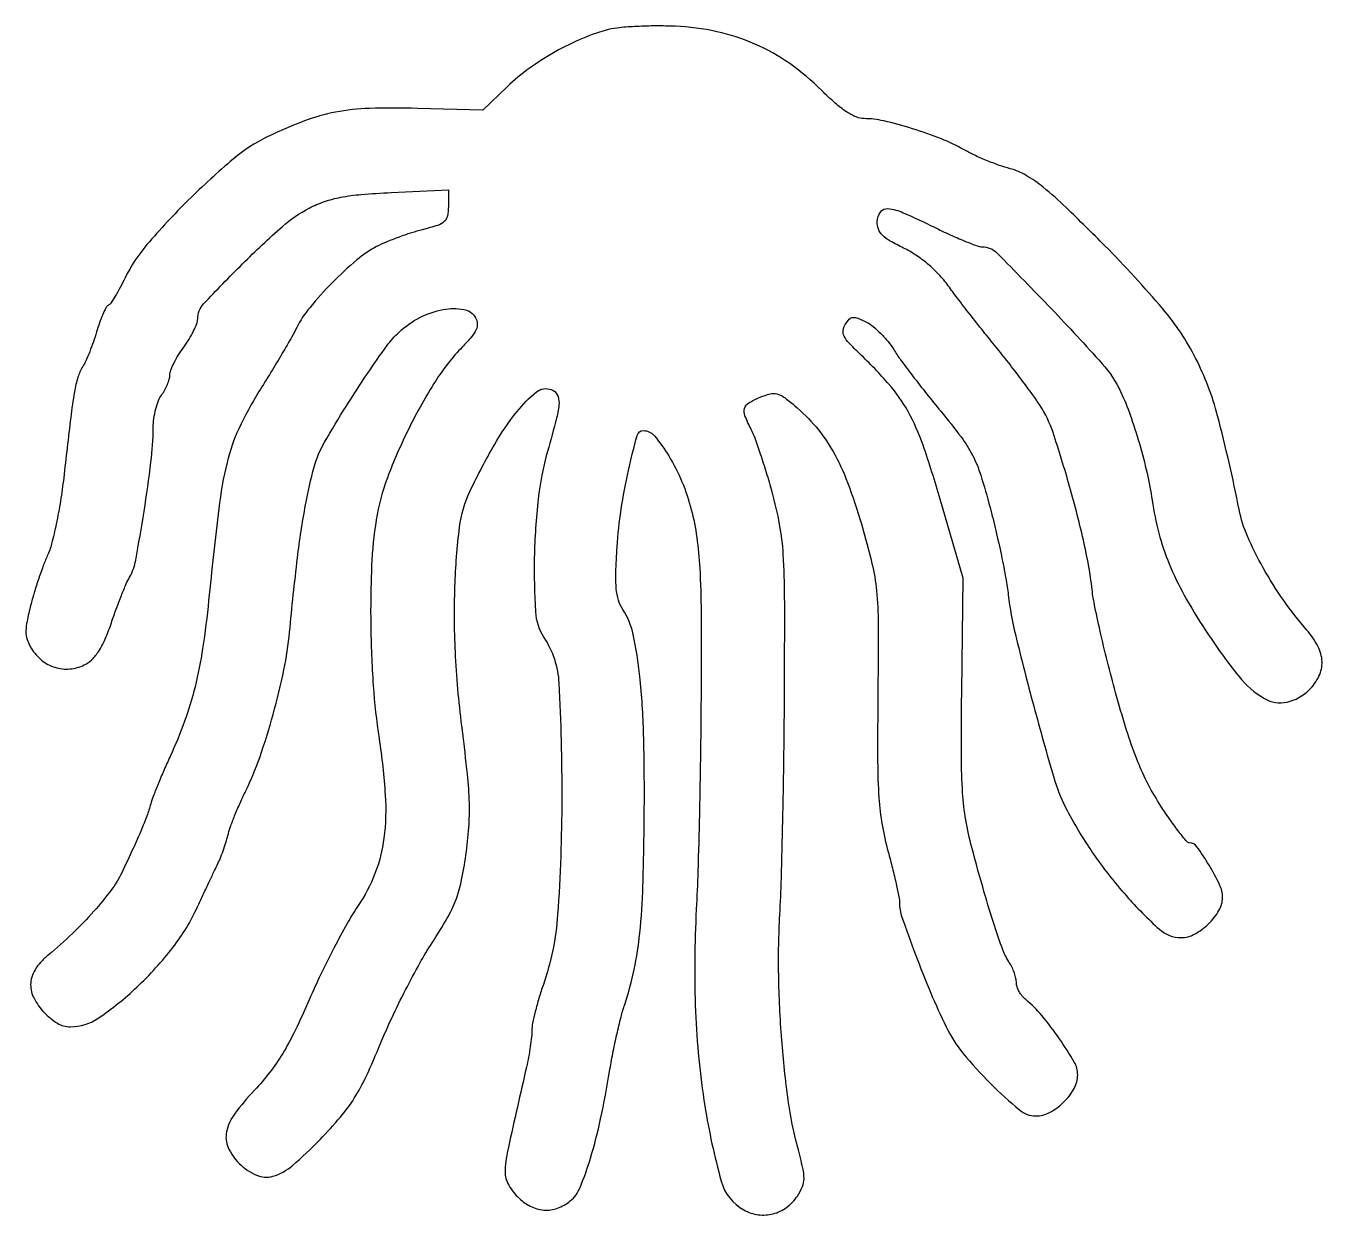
# Model space of a CAD drawing. Extents: x 0 to 233, y 0 to 214.
import ezdxf

# ---------------------------------------------------------------- set-up
doc = ezdxf.new("R2010")
doc.units = 0

msp = doc.modelspace()

# ---------------------------------------------------------------- linework, layer by layer
msp.add_lwpolyline([(104.745923, 212.978012, 0.038662), (100.097835, 211.413131, 0.0279), (95.189042, 208.994376, 0.027642), (90.518646, 206.008194, 0.035062), (86.584596, 202.73313), (82.169285, 198.5), (70.440479, 198.839598, 0.014865), (61.839208, 198.832867, 0.039402), (55.730683, 198.162695, 0.043733), (50.175888, 196.592743, 0.022185), (43.5, 193.713248, 0.062484), (37.367409, 189.726967, 0.01988), (29.313607, 182.359142, 0.019763), (21.887452, 174.39691, 0.065146), (17.955108, 168.407266, -0.010554), (17.075374, 166.683711, -0.013613), (16.191862, 165.141628, -0.011391), (15.396242, 163.901131, -0.106438), (14.94104, 163.463561, 0.133836), (14.52898, 163.022246, 0.017008), (13.956764, 161.840766, 0.018949), (13.366625, 160.359462, 0.014719), (12.834362, 158.708018, -0.012917), (12.274821, 156.950276, -0.011407), (11.603172, 155.148605, -0.011535), (10.923278, 153.552604, -0.033778), (10.357341, 152.5, 0.066887), (9.491444, 150.598278, 0.031058), (8.867548, 147.952765, 0.012691), (8.203643, 143.378194, 0.001295), (6.934411, 132.5, -0.011774), (6.365699, 128.378127, -0.011563), (5.600692, 124.2625, -0.011512), (4.76397, 120.687818, -0.042408), (3.995669, 118.5, 0.016585), (3.21572, 116.598877, 0.008381), (2.353504, 114.156673, 0.008314), (1.546421, 111.601966, 0.012249), (0.93049, 109.331227, 0.013127), (0.284594, 106.361015, 0.060408), (0.166522, 104.606673, 0.086787), (0.491763, 103.196073, 0.045103), (1.344418, 101.597104, 0.089104), (3.246887, 99.586528, 0.095743), (5.685182, 98.42556, 0.096833), (8.357307, 98.263942, 0.093432), (10.930706, 99.113821, 0.078923), (12.209599, 100.112166, 0.04931), (13.364931, 101.625896, 0.0384), (14.447133, 103.721902, 0.019139), (15.504477, 106.517584, -0.006985), (16.364818, 108.970985, -0.007016), (17.292122, 111.395707, -0.006881), (18.159159, 113.486737, -0.027744), (18.775276, 114.723121, 0.08431), (19.872127, 117.732117, 0.006089), (21.368567, 126.494181, 0.009176), (22.604846, 135.355104, 0.026943), (23.013483, 141.5, -0.031678), (23.140714, 143.173851, -0.027759), (23.480166, 144.895207, -0.028768), (23.963894, 146.417217, -0.070696), (24.531803, 147.44113, 0.034855), (25.093784, 148.302879, 0.02916), (25.568717, 149.286338, 0.030156), (25.896858, 150.240319, 0.067854), (26, 150.99685, -0.093493), (26.158315, 151.836119, -0.022631), (26.734375, 153.132544, -0.022434), (27.543063, 154.584223, -0.020632), (28.5, 156, 0.021494), (29.456912, 157.421013, 0.022977), (30.265625, 158.888342, 0.023324), (30.839903, 160.205544, 0.091377), (31, 161.074252, -0.190804), (32.057604, 163.744792, -0.008686), (39.043731, 170.927519, -0.014201), (46.215959, 177.656197, -0.062224), (51, 180.934854, -0.036414), (53.753929, 182.111325, -0.035727), (56.66687, 182.884702, -0.02617), (60.366825, 183.390107, -0.009048), (65.75, 183.742305), (76, 184.226839), (76, 181.232134, -0.049839), (75.828023, 179.511107, -0.161353), (75.265699, 178.527029, -0.106093), (74.069159, 177.841443, -0.015561), (71.365606, 177.070476, 0.015931), (69.327638, 176.487682, 0.010609), (67.030481, 175.696713, 0.010685), (64.832223, 174.833459, 0.020494), (63.115606, 174.032535, 0.057202), (59.543889, 171.631704, 0.021636), (55.134294, 167.529067, 0.02159), (51.103129, 163.069676, 0.058641), (48.791418, 159.5, -0.015868), (47.9024, 157.830324, -0.003095), (46.187405, 154.884375, -0.003285), (44.143478, 151.474234, -0.003036), (42.000985, 148, 0.030448), (38.383482, 141.343264, 0.050158), (36.269328, 135.302946, 0.029429), (34.783726, 127.026639, 0.004583), (32.965087, 110.5, -0.012427), (31.882926, 101.907837, -0.023116), (30.513299, 95.022799, -0.025933), (28.641782, 88.851417, -0.021509), (26.036141, 82.5, 0.005534), (24.92471, 80.019531, 0.005623), (23.874486, 77.528125, 0.005481), (23.009559, 75.341875, 0.022966), (22.565116, 74, -0.020235), (21.859518, 71.830002, -0.011179), (20.832539, 69.237716, -0.008458), (19.388764, 65.973808, -0.003595), (17.349667, 61.648972, -0.048713), (15.441003, 58.501465, -0.021451), (12.35551, 54.727462, -0.019803), (8.498731, 50.732939, -0.017306), (4.165756, 46.865173, 0.033416), (2.783723, 45.549172, 0.051105), (1.795039, 44.223867, 0.059373), (1.201447, 42.895406, 0.075545), (1, 41.569719, 0.121771), (1.609032, 39.106079, 0.067574), (3.41737, 36.571142, 0.06837), (5.800849, 34.644953, 0.13663), (8.116998, 34, 0.151641), (13.219553, 35.583933, 0.038339), (20.062079, 41.10158, 0.038976), (26.559853, 48.251823, 0.057432), (30.953806, 55.5, -0.001337), (31.923224, 57.597624, -0.001202), (32.938561, 59.765625, -0.001204), (33.858604, 61.705779, -0.003802), (34.488286, 63, 0.018412), (35.012428, 64.162443, 0.010522), (35.5632, 65.600622, 0.0105), (36.05706, 67.072665, 0.017125), (36.406387, 68.342542, -0.02818), (36.836238, 69.780132, -0.009008), (37.632726, 71.865091, -0.008957), (38.605039, 74.159479, -0.009886), (39.628835, 76.342542, 0.031243), (42.126395, 82.319289, 0.016038), (44.536518, 90.075228, 0.016016), (46.469935, 98.073379, 0.027667), (47.491326, 104.839112, -0.006052), (48.917451, 118.164375, -0.015871), (50.359118, 127.673518, -0.021419), (51.924975, 134.513983, -0.064463), (53.770868, 138.921486, -0.008054), (57.634248, 145.345152, -0.009387), (61.515727, 151.31696, -0.008912), (64.976556, 156.237678, -0.047888), (67.14979, 158.683388, -0.068577), (70.87415, 161.295722, -0.07265), (75.094972, 162.740002, -0.090044), (78.756393, 162.758458, -0.223866), (80.891695, 161.25, -0.116998), (81.195133, 160.204047, -0.120042), (80.991796, 159.144029, -0.068513), (80.17706, 157.859611, -0.016804), (78.493698, 156, 0.051131), (73.726915, 149.947597, 0.02576), (68.947892, 141.472467, 0.025759), (65.055984, 132.528443, 0.049923), (63.060038, 125, 0.029084), (62.227984, 116.80965, 0.013942), (62.067203, 106.238417, 0.013848), (62.51008, 95.273061, 0.020713), (63.557578, 85.743418, -0.021044), (64.669557, 75.565211, -0.048413), (64.438625, 67.872963, -0.060766), (62.828247, 61.517047, -0.056817), (59.713023, 55.577407, 0.021165), (57.842389, 52.555075, 0.008167), (55.497068, 48.216424, 0.008069), (53.103777, 43.423287, 0.009867), (51.028178, 38.864269, -0.010962), (48.504694, 33.353512, -0.023223), (46.263089, 29.228555, -0.027764), (43.937906, 25.827888, -0.025576), (41.189583, 22.60694, 0.030065), (37.612243, 18.33743, 0.108492), (36.169817, 15.117522, 0.159075), (36.482058, 12.302795, 0.090095), (38.454545, 9.454545, 0.094079), (41.539127, 7.354252, 0.176306), (44.512806, 7.172151, 0.10572), (47.979969, 9.059621, 0.023045), (52.961918, 13.75, 0.01636), (56.627449, 17.790842, 0.035481), (59.106134, 21.16848, 0.03187), (61.236657, 25.082932, 0.010924), (63.828597, 31, -0.012134), (65.84438, 35.571655, -0.008451), (68.330313, 40.634226, -0.00853), (70.881596, 45.412582, -0.017428), (73.075131, 49.052685, 0.013261), (75.800705, 53.491592, 0.039075), (77.344851, 56.720863, 0.041036), (78.327341, 60.063256, 0.015847), (79.155776, 64.827125, 0.01729), (79.679702, 69.755492, 0.025019), (79.772979, 74.132782, 0.018935), (79.427701, 79.310535, 0.00567), (78.513974, 87.166407, -0.018379), (77.311762, 100.432193, -0.021645), (77.181332, 113.043206, -0.022669), (78.016239, 123.688334, -0.081204), (79.932481, 130.213152, -0.017977), (84.272921, 138.476467, -0.039064), (88.303232, 144.396806, -0.053355), (91.829486, 147.944324, -0.268218), (94.486464, 148.366821, -0.177032), (95.536952, 147.451326, -0.142084), (95.868225, 145.978503, -0.048271), (95.440864, 143.287656, -0.00533), (93.807761, 137.261158, 0.040659), (92.130495, 128.724965, 0.023347), (91.437767, 118.253443, 0.019865), (91.636568, 108.487649, 0.13051), (93.161069, 103.881656, -0.132551), (95.843323, 95.667382, -0.013433), (96.365333, 74.949524, -0.016889), (95.627132, 54.132755, -0.066586), (93.056872, 41.594774, 0.011016), (92.269494, 39.163041, 0.011591), (91.604206, 36.739647, 0.011294), (91.126902, 34.626633, 0.049935), (91, 33.359125, -0.027541), (90.934793, 32.17619, -0.009252), (90.712876, 30.460611, -0.009174), (90.39676, 28.5679, -0.010371), (90.022558, 26.764351, 0.001566), (86.773093, 12.380998, 0.037991), (86.187187, 8.31495, 0.135729), (86.68644, 5.885037, 0.078397), (88.454545, 3.454545, 0.076158), (90.711278, 1.797434, 0.102078), (93.146061, 1.102832, 0.105489), (95.596266, 1.437506, 0.086132), (97.900371, 2.75, 0.124932), (99.663876, 5.155591, 0.02239), (101.530123, 10.444183, 0.020937), (103.338348, 17.449737, 0.012115), (104.951753, 26, -0.008273), (105.53037, 29.201178, -0.006683), (106.254268, 32.61875, -0.006761), (107.007307, 35.7554, -0.017253), (107.661614, 38, 0.02737), (109.362375, 44.30646, 0.026784), (110.378962, 50.806659, 0.018181), (110.931713, 59.269261, 0.005117), (111.178275, 72.5, 0.008411), (111.060215, 86.51809, 0.020154), (110.37946, 96.889098, 0.026034), (109.179633, 104.424267, 0.092346), (107.308412, 108.923564, -0.073019), (106.546501, 110.573879, -0.049128), (106.156727, 112.616387, -0.030578), (106.072, 115.512137, -0.008203), (106.294325, 120.112406, -0.021269), (107.019806, 126.852273, -0.01828), (108.340646, 133.859374, -0.009853), (109.891951, 140.128574, -0.33932), (111.028183, 141, -0.224192), (113.009712, 140.064493, -0.035672), (115.562158, 136.468706, -0.036544), (117.949348, 131.803136, -0.03732), (119.612403, 126.871918, -0.027698), (120.606843, 121.844593, -0.021616), (121.144337, 116.302402, -0.012237), (121.375107, 108.342376, -0.00239), (121.371246, 94, -0.002246), (121.268703, 83.253072, -0.001981), (121.067041, 72.04861, -0.00199), (120.805006, 61.949074, -0.006033), (120.516457, 55.080374, 0.023448), (120.385065, 36.73414, 0.029373), (122.057485, 19.802333, 0.028414), (124.996221, 6.279853, 0.201168), (129.069294, 1.11589, 0.093533), (131.646201, 0.263663, 0.097264), (134.319138, 0.427038, 0.095979), (136.75963, 1.594922, 0.088492), (138.669266, 3.617988, 0.045191), (139.569533, 5.306956, 0.098557), (139.864051, 6.738383, 0.058442), (139.657163, 8.606264, 0.008337), (138.725519, 12.352608, -0.030913), (137.033376, 20.760428, -0.015019), (135.865195, 31.660624, -0.014682), (135.313795, 43.293096, -0.018429), (135.517222, 54.084621, 0.006784), (135.794123, 60.65259, 0.001897), (136.048808, 70.931107, 0.001913), (136.248314, 82.56092, 0.002011), (136.354748, 94, 0.001802), (136.383307, 111.021438, 0.014885), (136.138094, 118.755945, 0.02983), (135.479725, 124.165792, 0.02254), (134.139392, 130, 0.00629), (133.133697, 133.452226, 0.006757), (132.064079, 136.79635, 0.006433), (131.07047, 139.641877, 0.031607), (130.389392, 141.20034, -0.023839), (129.262322, 143.673958, -0.163195), (129.187996, 144.992151, -0.194119), (129.927245, 145.963212, -0.036003), (131.974176, 146.989303, -0.035696), (133.761176, 147.584151, -0.120791), (134.981966, 147.595822, -0.098241), (136.209049, 147.037936, -0.019238), (138.132758, 145.541745, -0.043259), (142.012863, 141.657195, -0.046078), (145.075771, 137.239847, -0.038514), (147.671753, 131.685183, -0.01876), (150.155364, 124.257478, -0.0117), (152.054341, 117.169597, -0.035878), (152.878556, 112.269624, -0.023312), (153.166488, 106.313833, -0.002811), (153.114838, 93.173507, 0.003209), (153.078559, 81.599429, 0.015775), (153.306044, 75.071123, 0.026137), (153.879331, 70.2617, 0.024219), (154.960329, 65.41235, -0.005415), (155.741365, 62.439639, -0.006717), (156.400847, 59.65651, -0.005585), (156.896008, 57.311082, -0.049263), (157, 56.258169, 0.083816), (157.431775, 53.700541, 0.006328), (159.831986, 47.066284, 0.009544), (162.63359, 40.029171, 0.014244), (165.372869, 34, 0.057538), (168.403058, 29.271334, 0.025922), (173.361464, 23.804543, 0.020925), (178.546666, 19.065734, 0.176449), (181.472598, 18, 0.123687), (183.961873, 18.625349, 0.070674), (186.474859, 20.470577, 0.071017), (188.361585, 22.929276, 0.128889), (189, 25.364748, 0.133047), (188.376174, 27.667624, 0.018897), (185.719636, 31.840863, 0.022673), (182.561336, 35.995393, 0.046636), (179.666124, 38.872445, -0.052061), (179.028594, 39.519838, -0.042675), (178.489424, 40.327904, -0.044353), (178.120574, 41.166328, -0.081631), (178, 41.899938, 0.058116), (177.909669, 42.674468, 0.026899), (177.623333, 43.648241, 0.026207), (177.208632, 44.650907, 0.032975), (176.717729, 45.527494, -0.054329), (175.552399, 47.83373, -0.011108), (174.039064, 52.151548, -0.009362), (172.222928, 58.103299, -0.003953), (169.997529, 66.158673, -0.023125), (168.909233, 71.132907, -0.026053), (168.337777, 75.992435, -0.015844), (168.119792, 82.540321, -0.003216), (168.175998, 94.158673), (168.405247, 114.5), (164.305296, 128.694961, 0.012796), (161.239018, 138.374821, 0.043415), (158.545968, 144.419364, 0.052258), (155.128743, 149.30524, 0.025158), (149.829456, 154.824656, -0.01432), (147.900865, 156.748153, -0.076237), (147.055556, 157.968221, -0.146255), (146.887926, 158.98578, -0.108186), (147.273405, 160.066183, -0.048782), (147.993959, 161.002828, -0.181359), (148.650171, 161.326933, -0.126024), (149.508302, 161.196548, -0.018936), (151.097406, 160.44963, -0.052597), (152.290947, 159.663648, -0.025307), (153.647989, 158.429396, -0.024766), (154.946664, 156.985869, -0.032393), (155.975403, 155.539798, 0.019598), (157.211517, 153.704628, 0.005058), (159.349176, 150.845919, 0.005139), (161.855387, 147.633103, 0.005213), (164.415472, 144.487732, -0.012547), (168.068516, 139.862584, -0.042451), (170.106391, 136.601698, -0.041761), (171.581277, 133.016052, -0.011856), (173.26649, 127.222178, -0.007434), (174.304741, 123.060223, -0.006131), (175.291155, 118.59339, -0.006198), (176.095473, 114.470908, -0.016415), (176.536775, 111.5, 0.031237), (177.807786, 104.397959, 0.005824), (181.100407, 91.566776, 0.004894), (184.683031, 78.752818, 0.047194), (186.761197, 73.5, 0.03278), (191.675062, 65.238633, 0.030621), (197.730346, 57.490157, 0.028286), (203.677969, 51.491496, 0.185358), (207.563014, 50, 0.126117), (209.975283, 50.618291, 0.067337), (212.467445, 52.459485, 0.067702), (214.364716, 54.879827, 0.133189), (215, 57.222411, 0.111463), (214.486055, 59.499216, 0.025081), (212.589962, 63.018587, 0.020139), (210.402629, 66.32393, 0.240991), (209.081407, 67, -0.223225), (208.595299, 67.228404, -0.007439), (207.224451, 68.932575, -0.012837), (205.652501, 71.057714, -0.008438), (203.948543, 73.578979, -0.024671), (201.688711, 77.452617, -0.023796), (199.791551, 81.576208, -0.019153), (197.985397, 86.59706, -0.008553), (195.97716, 93.328979, -0.006038), (194.514362, 98.811637, -0.005826), (193.16609, 104.393513, -0.005772), (192.092861, 109.336339, -0.021128), (191.582255, 112.5, 0.026527), (190.166761, 120.706231, 0.01297), (187.541662, 130.995978, 0.011202), (184.56967, 140.667558, 0.063977), (182.245367, 145.5, 0.012775), (180.88683, 147.478784, 0.00456), (178.85093, 150.234375, 0.004521), (176.561494, 153.218184, 0.005326), (174.338661, 156, -0.003092), (172.066195, 158.818018, -0.002399), (169.626373, 161.9125, -0.002425), (167.378131, 164.821274, -0.005851), (165.751037, 167, 0.031608), (164.06802, 169.026986, 0.028339), (162.083563, 170.905538, 0.028688), (159.928639, 172.523298, 0.034954), (157.735857, 173.769287, -0.018184), (155.321881, 175.035893, -0.066929), (153.955961, 176.081252, -0.105132), (153.24802, 177.175084, -0.091483), (153, 178.519287, -0.160981), (153.569225, 180.241455, -0.263673), (154.936137, 180.846541, -0.079969), (157.67427, 180.122619, -0.009919), (163.275442, 177.5, 0.007435), (166.101685, 176.159515, 0.00983), (168.716592, 175.028125, 0.007527), (170.923833, 174.162771, 0.089887), (171.821943, 174, -0.199791), (174.512486, 172.880209, -0.004661), (184.291942, 162.849106, -0.008573), (193.384931, 153.014362, -0.072508), (196.701238, 148, -0.024572), (198.420746, 143.821887, -0.014624), (200.072889, 138.700275, -0.014457), (201.458287, 133.361235, -0.020026), (202.367652, 128.5, 0.02872), (203.580006, 122.58929, 0.032202), (205.42938, 117.084535, 0.029563), (208.117359, 111.48577, 0.018581), (211.874718, 105.272179, 0.022002), (217.907549, 96.910876, 0.094442), (222.530468, 92.909513, 0.187673), (226.577598, 92.280882, 0.14308), (230.545455, 94.454545, 0.082779), (232.3216, 96.941322, 0.124056), (232.870408, 99.539293, 0.111654), (232.136525, 102.28637, 0.05877), (230.129164, 105.215204, -0.027002), (225.989527, 110.502421, -0.024537), (222.299597, 116.372244, -0.025637), (219.464344, 122.082274, -0.053456), (217.98505, 126.817422, 0.015126), (214.107614, 143.662699, 0.053625), (210.169176, 154.011762, 0.058163), (204.289954, 162.850193, 0.020013), (193.881586, 174.176394, 0.004581), (186.975309, 180.986948, 0.021579), (182.811907, 184.68377, 0.038197), (179.726693, 186.824508, 0.068194), (176.88021, 188.008118, -0.02087), (174.913314, 188.615734, -0.012233), (172.611687, 189.497399, -0.012223), (170.348843, 190.493649, -0.020301), (168.5, 191.455634, 0.036245), (164.526016, 193.365037, 0.018599), (159.309867, 195.199945, 0.018022), (154.172791, 196.594177, 0.057308), (150.643712, 197, -0.103156), (149.209592, 197.299057, -0.043932), (147.479092, 198.242136, -0.033562), (145.442101, 199.80319, -0.016105), (143.038371, 202.056867, 0.043473), (137.289924, 206.884066, 0.049837), (131.039754, 210.396782, 0.049698), (124.202645, 212.610433, 0.042824), (116.709552, 213.576417, 0.011899), (113.291134, 213.640746, 0.011249), (109.808796, 213.54503, 0.01128), (106.731082, 213.321396, 0.038112)], format="xyb", close=True)

doc.saveas('drawing.dxf')
